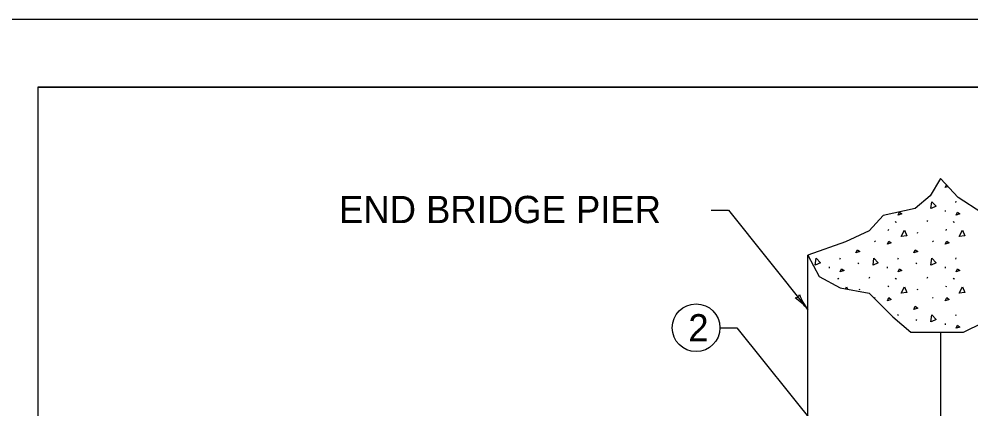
# Model space of a CAD drawing. Extents: x 997.6 to 1036.5, y 998.9 to 1022.6.
# Drawn here: x 1006.86 to 1013.85, y 1019.14 to 1022 of the extents above; entities that cross this region are included whole.
import ezdxf

# ---------------------------------------------------------------- set-up
doc = ezdxf.new("R2010")
doc.units = 0
for name, color, linetype in [('Level 1', 7, 'Continuous'), ('Level 10', 7, 'Continuous'), ('Level 11', 7, 'Continuous'), ('Level 14', 7, 'Continuous')]:
    doc.layers.add(name, color=color, linetype=linetype)

msp = doc.modelspace()

# ---------------------------------------------------------------- linework, layer by layer
at = {"layer": 'Level 1'}
for p, q in [((1013.7367, 1020.6563), (1013.7403, 1020.6643)), ((1011.9422, 1020.5993), (1012.0672, 1020.5993)), ((1012.0672, 1020.5993), (1012.6507, 1019.8717)), ((1013.6575, 1020.5975), (1013.6584, 1020.5896)), ((1013.2927, 1020.5168), (1013.2963, 1020.5115)), ((1013.2963, 1020.5148), (1013.2998, 1020.5095)), ((1013.5272, 1020.5168), (1013.5307, 1020.5248)), ((1013.7181, 1020.5168), (1013.7217, 1020.5115)), ((1013.7217, 1020.5148), (1013.7252, 1020.5095)), ((1013.2403, 1020.451), (1013.2439, 1020.459)), ((1013.4552, 1020.4306), (1013.4588, 1020.4386)), ((1013.6657, 1020.451), (1013.6692, 1020.459)), ((1013.1409, 1020.3738), (1013.1444, 1020.3684)), ((1013.5662, 1020.3738), (1013.5698, 1020.3684)), ((1012.6507, 1019.074), (1012.6507, 1020.2686)), ((1012.886, 1020.2414), (1012.8896, 1020.2494)), ((1013.021, 1020.205), (1013.0246, 1020.213)), ((1013.3114, 1020.2414), (1013.3149, 1020.2494)), ((1013.4463, 1020.205), (1013.4499, 1020.213)), ((1013.7367, 1020.2414), (1013.7403, 1020.2494)), ((1012.8067, 1020.1828), (1012.8077, 1020.1748)), ((1013.2322, 1020.1828), (1013.233, 1020.1748)), ((1013.6575, 1020.1828), (1013.6584, 1020.1748)), ((1012.8673, 1020.102), (1012.8709, 1020.0967)), ((1012.8709, 1020.1), (1012.8745, 1020.0947)), ((1013.1018, 1020.102), (1013.1053, 1020.11)), ((1013.2927, 1020.102), (1013.2963, 1020.0967)), ((1013.2963, 1020.1), (1013.2998, 1020.0947)), ((1013.5272, 1020.102), (1013.5307, 1020.11)), ((1013.7181, 1020.102), (1013.7217, 1020.0967)), ((1013.7217, 1020.1), (1013.7252, 1020.0947)), ((1013.0299, 1020.0158), (1013.0334, 1020.0238)), ((1013.2403, 1020.0362), (1013.2439, 1020.0442)), ((1013.4552, 1020.0158), (1013.4588, 1020.0238)), ((1013.6657, 1020.0362), (1013.6692, 1020.0442)), ((1013.1409, 1019.9589), (1013.1444, 1019.9536)), ((1013.5662, 1019.9589), (1013.5698, 1019.9536)), ((1013.3114, 1019.8266), (1013.3149, 1019.8346)), ((1013.4463, 1019.7903), (1013.4499, 1019.7982)), ((1013.7367, 1019.8266), (1013.7403, 1019.8346)), ((1012.0052, 1019.7373), (1012.1302, 1019.7373)), ((1012.1302, 1019.7373), (1012.7136, 1019.0097)), ((1013.6575, 1019.7679), (1013.6584, 1019.7599)), ((1013.6249, 1019.7061), (1013.6249, 1017.2373))]:
    msp.add_line(p, q, dxfattribs=at)
for points in [[(1013.9265, 1020.5809), (1013.7532, 1020.693), (1013.6249, 1020.8311), (1013.5494, 1020.7032), (1013.4373, 1020.6115), (1013.2029, 1020.5605), (1013.1011, 1020.4484), (1012.9278, 1020.3669), (1012.6507, 1020.2686)], [(1013.6595, 1020.7655), (1013.6685, 1020.7842)], [(1013.68, 1020.7718), (1013.6595, 1020.7655)], [(1013.5544, 1020.6107), (1013.5614, 1020.6614), (1013.5932, 1020.6286), (1013.5552, 1020.6109)], [(1013.3132, 1020.563), (1013.3238, 1020.5853), (1013.3416, 1020.5719), (1013.3132, 1020.563)], [(1013.7386, 1020.563), (1013.7492, 1020.5853), (1013.767, 1020.5719), (1013.7386, 1020.563)], [(1013.3353, 1020.4066), (1013.3593, 1020.4519), (1013.378, 1020.4102), (1013.3362, 1020.4066)], [(1013.7607, 1020.4066), (1013.7847, 1020.4519), (1013.8033, 1020.4102), (1013.7617, 1020.4066)], [(1013.2341, 1020.3507), (1013.2447, 1020.3728), (1013.2625, 1020.3595), (1013.2341, 1020.3507)], [(1013.6595, 1020.3507), (1013.6702, 1020.3728), (1013.6879, 1020.3595), (1013.6595, 1020.3507)], [(1013.0034, 1020.2872), (1013.0141, 1020.3094), (1013.0318, 1020.2961), (1013.0034, 1020.2872)], [(1013.4287, 1020.2872), (1013.4394, 1020.3094), (1013.4572, 1020.2961), (1013.4287, 1020.2872)], [(1012.6507, 1020.2686), (1012.7342, 1020.1122), (1012.8871, 1020.0306), (1013.1011, 1019.9898), (1013.2743, 1019.8166), (1013.4067, 1019.7045), (1013.6249, 1019.7061), (1013.794, 1019.7045), (1013.9367, 1019.7758)], [(1012.7037, 1020.1958), (1012.7107, 1020.2466), (1012.7425, 1020.2138), (1012.7045, 1020.1962)], [(1013.129, 1020.1958), (1013.1361, 1020.2466), (1013.1678, 1020.2138), (1013.1298, 1020.1962)], [(1013.5544, 1020.1958), (1013.5614, 1020.2466), (1013.5932, 1020.2138), (1013.5552, 1020.1962)], [(1012.8878, 1020.1482), (1012.8984, 1020.1704), (1012.9162, 1020.1571), (1012.8878, 1020.1482)], [(1013.3132, 1020.1482), (1013.3238, 1020.1704), (1013.3416, 1020.1571), (1013.3132, 1020.1482)], [(1013.7386, 1020.1482), (1013.7492, 1020.1704), (1013.767, 1020.1571), (1013.7386, 1020.1482)], [(1012.9266, 1020.0231), (1012.934, 1020.0371), (1012.9415, 1020.0203)], [(1013.3353, 1019.9918), (1013.3593, 1020.0371), (1013.378, 1019.9953), (1013.3362, 1019.9918)], [(1013.7607, 1019.9918), (1013.7847, 1020.0371), (1013.8033, 1019.9953), (1013.7617, 1019.9918)], [(1013.2341, 1019.9358), (1013.2447, 1019.9581), (1013.2625, 1019.9448), (1013.2341, 1019.9358)], [(1013.6595, 1019.9358), (1013.6702, 1019.9581), (1013.6879, 1019.9448), (1013.6595, 1019.9358)], [(1013.4287, 1019.8723), (1013.4394, 1019.8946), (1013.4572, 1019.8813), (1013.4287, 1019.8723)], [(1013.5544, 1019.781), (1013.5614, 1019.8318), (1013.5932, 1019.7989), (1013.5552, 1019.7813)], [(1013.7386, 1019.7334), (1013.7492, 1019.7556), (1013.767, 1019.7423), (1013.7386, 1019.7334)]]:
    msp.add_lwpolyline(points, dxfattribs=at)
msp.add_circle((1011.8302, 1019.7373), 0.175, dxfattribs=at)
for centre, radius, start, end in [((1012.5578, 1019.9876), 0.0312, 267.49917, 349.61586), ((1012.3459, 1019.6273), 0.3906, 38.72457, 57.39336), ((1012.9554, 1020.116), 0.3906, 200.07173, 218.71846), ((1012.3459, 1019.6273), 0.3906, 38.71235, 38.72457)]:
    msp.add_arc(centre, radius, start, end, dxfattribs=at)
at = {"layer": 'Level 10'}
for q in [(1035.5, 1021.5), (1007, 1000.5)]:
    msp.add_line((1007, 1021.5), q, dxfattribs=at)
at = {"layer": 'Level 11'}
msp.add_lwpolyline([(1007, 1000.5), (1035.5, 1000.5), (1035.5, 1021.5), (1007, 1021.5)], close=True, dxfattribs=at)
at = {"layer": 'Level 14'}
msp.add_line((1000, 1022), (1036, 1022), dxfattribs=at)

# ---------------------------------------------------------------- texts
at = {"layer": 'Level 1'}
for s, p in [('END BRIDGE PIER', (1009.2102, 1020.5041)), ('2', (1011.7735, 1019.6372))]:
    msp.add_text(s, height=0.2, dxfattribs=at).set_placement(p)

doc.saveas('drawing.dxf')
